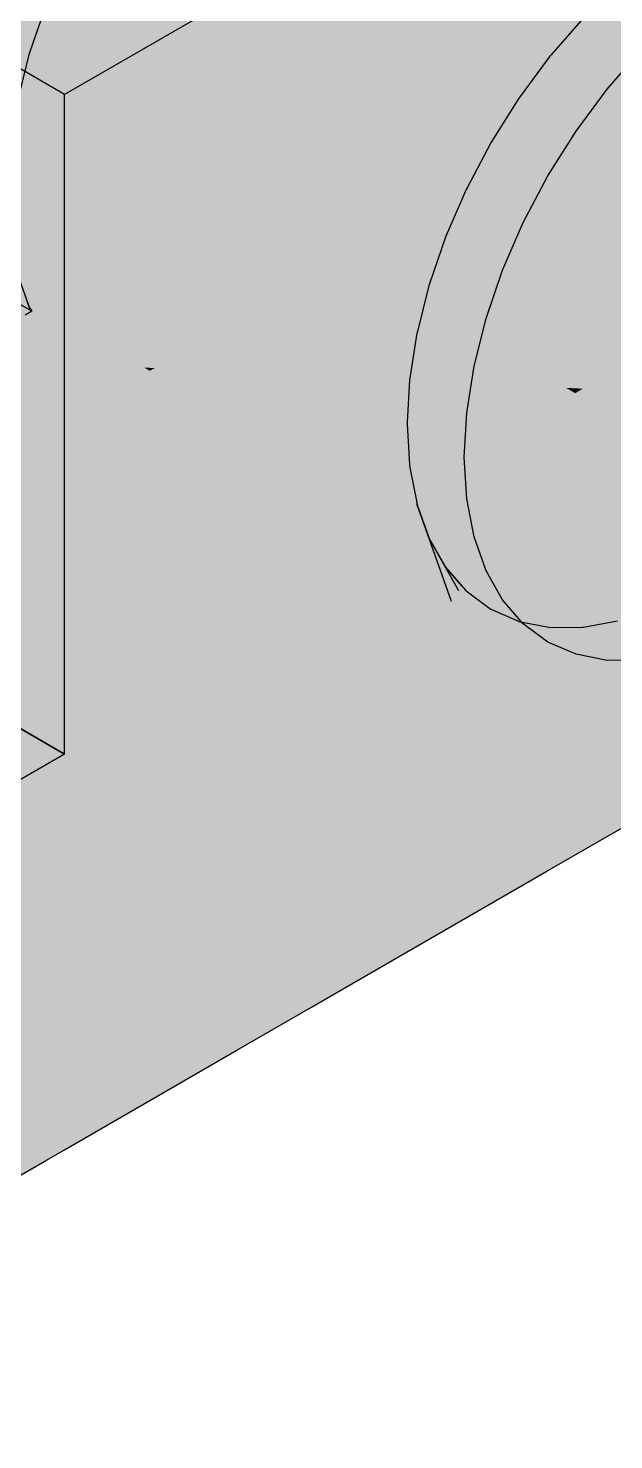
# Model space of a CAD drawing. Extents: x 0 to 297, y 0 to 210.
# Drawn here: x 217.46 to 224.72, y 138.03 to 155.5 of the extents above; entities that cross this region are included whole.
import ezdxf

# ---------------------------------------------------------------- set-up
doc = ezdxf.new("R2010")
doc.units = 0
doc.layers.add('SOMBRA', color=8, linetype='CONTINUOUS')
doc.layers.add('VISIBLE', color=7, linetype='CONTINUOUS')

msp = doc.modelspace()

# ---------------------------------------------------------------- linework, layer by layer
at = {"layer": 'SOMBRA', "color": 253}
for points in [[(227.1066, 165.7062), (224.2716, 161.887), (212.9645, 154.5031)], [(227.1066, 165.7062), (212.9645, 154.5031), (212.9645, 157.5412)], [(212.9645, 153.3763), (212.9645, 154.5031), (220.2812, 159.2811)], [(212.9645, 152.2625), (212.9645, 153.3763), (219.8276, 158.9151)], [(212.9645, 151.1223), (212.9645, 152.2625), (219.3897, 158.4906)], [(212.9645, 149.9075), (212.9645, 151.1223), (218.9749, 158.0149)], [(213.7793, 149.8467), (212.9645, 149.9075), (218.5903, 157.4962)], [(214.81, 150.4418), (213.7793, 149.8467), (218.2426, 156.9434)], [(215.5546, 150.8717), (214.81, 150.4418), (217.9377, 156.3658)], [(216.1116, 151.1933), (215.5546, 150.8717), (217.6808, 155.7735)], [(216.5477, 151.4818), (216.1116, 151.1933), (217.4762, 155.1764)], [(224.6317, 154.7489), (223.9246, 155.1572), (223.5538, 154.657)], [(224.2472, 154.2302), (223.5401, 154.6385), (223.2048, 154.1054)], [(223.5401, 154.6385), (224.2472, 154.2302), (223.5538, 154.657)], [(224.6317, 154.7489), (223.5538, 154.657), (224.2472, 154.2302)], [(224.2472, 154.2302), (223.2048, 154.1054), (223.8995, 153.6774)], [(223.8995, 153.6774), (223.1924, 154.0856), (222.8984, 153.5287)], [(223.1924, 154.0856), (223.8995, 153.6774), (223.2048, 154.1054)], [(223.8995, 153.6774), (222.8984, 153.5287), (223.5946, 153.0998)], [(223.5946, 153.0998), (222.8875, 153.5081), (222.6397, 152.9369)], [(222.8875, 153.5081), (223.5946, 153.0998), (222.8984, 153.5287)], [(223.5946, 153.0998), (222.6397, 152.9369), (223.3376, 152.5075)], [(222.6305, 152.9157), (223.3376, 152.5075), (222.6397, 152.9369)], [(217.497, 151.9931), (217.4269, 151.9526), (217.3276, 152.4717)], [(217.5064, 151.9986), (217.497, 151.9931), (217.4762, 152.0518)]]:
    msp.add_solid(points, dxfattribs=at)
at = {"layer": 'SOMBRA', "color": 254}
for points in [[(233.4706, 163.665), (217.1527, 159.9593), (217.9142, 154.6835)], [(217.1527, 159.9593), (212.9645, 157.5412), (217.9142, 154.6835)], [(225.0465, 155.2246), (224.3394, 155.6328), (223.9394, 155.1742)], [(224.3394, 155.6328), (225.0465, 155.2246), (224.355, 155.648)], [(225.4844, 155.6491), (224.355, 155.648), (225.0465, 155.2246)], [(223.9246, 155.1572), (224.6317, 154.7489), (223.9394, 155.1742)], [(225.0465, 155.2246), (223.9394, 155.1742), (224.6317, 154.7489)], [(215.6451, 153.0732), (215.635, 153.0682), (217.497, 151.9931)], [(215.635, 153.0682), (217.4269, 151.9526), (217.497, 151.9931)], [(215.6451, 153.0732), (217.497, 151.9931), (217.5064, 151.9986)], [(213.1182, 149.2875), (217.2257, 146.121), (217.9142, 146.5185)]]:
    msp.add_solid(points, dxfattribs=at)
at = {"layer": 'SOMBRA', "color": 252}
for points in [[(233.4706, 163.665), (217.9142, 151.6453), (231.0353, 160.2138)], [(233.4706, 163.665), (217.9142, 154.6835), (217.9142, 151.6453)], [(217.9142, 154.6835), (212.9645, 157.5412), (212.9645, 154.5031)], [(215.6129, 156.2522), (217.5347, 155.347), (215.6956, 156.4759)], [(217.6808, 155.7735), (215.6956, 156.4759), (217.5347, 155.347)], [(217.9142, 151.6453), (217.9142, 150.5186), (225.2309, 156.4234)], [(217.4762, 155.1764), (215.6129, 156.2522), (215.5147, 155.8891)], [(215.6129, 156.2522), (217.4762, 155.1764), (217.5347, 155.347)], [(217.9142, 150.5186), (217.9142, 149.4048), (224.7773, 156.0573)], [(217.4762, 155.1764), (215.5147, 155.8891), (217.3701, 154.7539)], [(217.384, 155.2041), (215.8553, 155.9443), (218.3641, 155.8494)], [(217.384, 155.2041), (218.3641, 155.8494), (220.3308, 155.7749)], [(217.384, 155.2041), (220.3308, 155.7749), (221.0774, 155.3439)], [(221.5142, 155.3604), (220.3308, 155.7749), (222.1936, 155.7044)], [(221.5142, 155.3604), (221.0774, 155.3439), (220.3308, 155.7749)], [(221.5142, 155.3604), (222.1936, 155.7044), (224.8022, 155.6057)], [(217.9142, 149.4048), (217.9142, 148.2645), (224.3394, 155.6328)], [(221.5142, 155.3604), (224.8022, 155.6057), (224.9987, 155.4923)], [(220.4827, 154.8381), (217.384, 155.2041), (221.0774, 155.3439)], [(220.4827, 154.8381), (221.0774, 155.3439), (221.2662, 155.2349)], [(221.2662, 155.2349), (221.0774, 155.3439), (221.5142, 155.3604)], [(221.7094, 154.979), (221.2662, 155.2349), (221.5142, 155.3604)], [(221.7094, 154.979), (221.5142, 155.3604), (224.9987, 155.4923)], [(221.7094, 154.979), (224.9987, 155.4923), (225.1944, 155.3792)], [(222.2762, 154.6518), (221.7094, 154.979), (225.1944, 155.3792)], [(222.2762, 154.6518), (225.1944, 155.3792), (225.3956, 155.2631)], [(220.4827, 154.8381), (217.1719, 155.0645), (217.384, 155.2041)], [(220.4827, 154.8381), (221.2662, 155.2349), (221.7094, 154.979)], [(222.8089, 154.3442), (222.2762, 154.6518), (225.3956, 155.2631)], [(222.8089, 154.3442), (225.3956, 155.2631), (225.6072, 155.1409)], [(225.0465, 155.2246), (224.6317, 154.7489), (226.3995, 152.234)], [(217.1719, 155.0645), (218.0483, 154.5586), (216.0559, 154.3298)], [(220.4827, 154.8381), (218.0483, 154.5586), (217.1719, 155.0645)], [(217.9142, 148.2645), (217.9142, 147.0497), (223.9246, 155.1572)], [(223.3114, 154.0541), (222.8089, 154.3442), (225.6072, 155.1409)], [(223.3114, 154.0541), (225.6072, 155.1409), (225.8161, 155.0203)], [(223.3299, 154.0434), (223.3114, 154.0541), (225.8161, 155.0203)], [(223.3299, 154.0434), (225.8161, 155.0203), (225.8346, 155.0096)], [(223.8576, 153.7387), (223.3299, 154.0434), (225.8346, 155.0096)], [(223.8576, 153.7387), (225.8346, 155.0096), (226.0837, 154.8658)], [(218.9277, 154.0508), (218.0483, 154.5586), (220.4827, 154.8381)], [(218.9992, 154.0095), (218.9277, 154.0508), (220.4827, 154.8381)], [(218.9992, 154.0095), (220.4827, 154.8381), (221.7094, 154.979)], [(218.9992, 154.0095), (221.7094, 154.979), (222.2762, 154.6518)], [(225.1553, 152.9895), (223.8576, 153.7387), (226.0837, 154.8658)], [(217.9142, 154.6835), (212.9645, 154.5031), (217.9142, 151.6453)], [(217.9142, 147.0497), (217.9142, 145.6934), (223.5401, 154.6385)], [(219.8692, 153.5072), (218.9992, 154.0095), (222.2762, 154.6518)], [(219.8692, 153.5072), (222.2762, 154.6518), (222.8089, 154.3442)], [(224.6317, 154.7489), (224.2472, 154.2302), (226.3995, 152.234)], [(212.9645, 154.5031), (212.9645, 153.3763), (217.9142, 150.5186)], [(212.9645, 154.5031), (217.9142, 150.5186), (217.9142, 151.6453)], [(216.0559, 154.3298), (218.0483, 154.5586), (218.9277, 154.0508)], [(216.0559, 154.3298), (218.9277, 154.0508), (218.7495, 153.9606)], [(216.0559, 154.3298), (218.7495, 153.9606), (216.941, 153.6062)], [(220.6802, 153.039), (219.8692, 153.5072), (222.8089, 154.3442)], [(220.6802, 153.039), (222.8089, 154.3442), (223.3114, 154.0541)], [(224.2472, 154.2302), (223.8995, 153.6774), (226.3995, 152.234)], [(218.7495, 153.9606), (217.4589, 153.3071), (216.941, 153.6062)], [(218.7495, 153.9606), (218.0229, 152.9815), (217.4589, 153.3071)], [(217.9142, 145.6934), (217.9142, 144.0886), (223.1924, 154.0856)], [(218.7495, 153.9606), (219.8692, 153.5072), (218.0229, 152.9815)], [(218.9277, 154.0508), (218.9992, 154.0095), (218.7495, 153.9606)], [(218.7495, 153.9606), (218.9992, 154.0095), (219.8692, 153.5072)], [(220.6987, 153.0283), (220.6802, 153.039), (223.3114, 154.0541)], [(220.6987, 153.0283), (223.3114, 154.0541), (223.3299, 154.0434)], [(221.5191, 152.5547), (220.6987, 153.0283), (223.3299, 154.0434)], [(221.5191, 152.5547), (223.3299, 154.0434), (223.8576, 153.7387)], [(224.0809, 152.4455), (221.5191, 152.5547), (223.8576, 153.7387)], [(223.8995, 153.6774), (223.5946, 153.0998), (226.3995, 152.234)], [(224.0809, 152.4455), (223.8576, 153.7387), (225.1553, 152.9895)], [(217.9142, 144.0886), (217.9142, 142.0424), (222.8875, 153.5081)], [(219.8692, 153.5072), (219.0275, 152.4015), (218.0229, 152.9815)], [(219.8692, 153.5072), (220.6802, 153.039), (219.0275, 152.4015)], [(212.9645, 153.3763), (212.9645, 152.2625), (217.9142, 149.4048)], [(212.9645, 153.3763), (217.9142, 149.4048), (217.9142, 150.5186)], [(217.4589, 153.3071), (218.0229, 152.9815), (216.6617, 152.594)], [(217.4762, 152.0518), (215.6129, 153.1276), (215.6451, 153.0732)], [(215.6129, 153.1276), (217.4762, 152.0518), (217.4338, 152.1718)], [(217.4762, 152.0518), (215.6451, 153.0732), (217.5064, 151.9986)], [(223.5946, 153.0998), (223.3376, 152.5075), (226.3995, 152.234)], [(218.0229, 152.9815), (217.8092, 151.9315), (216.6617, 152.594)], [(218.0229, 152.9815), (219.0275, 152.4015), (217.8092, 151.9315)], [(217.9142, 142.0424), (219.559, 143.9505), (222.6305, 152.9157)], [(220.6802, 153.039), (219.046, 152.3908), (219.0275, 152.4015)], [(220.6802, 153.039), (220.6987, 153.0283), (219.046, 152.3908)], [(220.6987, 153.0283), (220.0503, 151.811), (219.046, 152.3908)], [(220.6987, 153.0283), (221.5191, 152.5547), (220.0503, 151.811)], [(223.3376, 152.5075), (222.6305, 152.9157), (222.4333, 152.34)], [(224.3326, 151.0407), (222.8168, 151.8055), (225.1553, 152.9895)], [(224.3326, 151.0407), (225.1553, 152.9895), (226.4317, 152.2526)], [(216.6617, 152.594), (217.8092, 151.9315), (216.8126, 151.547)], [(221.5191, 152.5547), (220.6455, 151.4674), (220.0503, 151.811)], [(221.5191, 152.5547), (222.4918, 151.9931), (220.6455, 151.4674)], [(224.0809, 152.4455), (222.4918, 151.9931), (221.5191, 152.5547)], [(219.0275, 152.4015), (217.8277, 151.9208), (217.8092, 151.9315)], [(219.0275, 152.4015), (219.046, 152.3908), (217.8277, 151.9208)], [(219.046, 152.3908), (218.8994, 151.3021), (217.8277, 151.9208)], [(219.046, 152.3908), (219.0325, 151.2957), (218.8994, 151.3021)], [(219.046, 152.3908), (220.0503, 151.811), (219.0325, 151.2957)], [(223.3376, 152.5075), (222.4333, 152.34), (223.1331, 151.9105)], [(224.0809, 152.4455), (222.8168, 151.8055), (222.4918, 151.9931)], [(223.3376, 152.5075), (223.1331, 151.9105), (226.3995, 152.234)], [(212.9645, 152.2625), (212.9645, 151.1223), (217.9142, 148.2645)], [(212.9645, 152.2625), (217.9142, 148.2645), (217.9142, 149.4048)], [(219.559, 143.9505), (220.7454, 145.6317), (222.426, 152.3187)], [(223.1331, 151.9105), (222.426, 152.3187), (222.2826, 151.7483)], [(222.426, 152.3187), (223.1331, 151.9105), (222.4333, 152.34)], [(222.864, 150.1928), (222.8942, 149.6774), (226.3995, 152.234)], [(222.8942, 150.7431), (222.864, 150.1928), (226.3995, 152.234)], [(222.8942, 149.6774), (222.9844, 149.2057), (226.3995, 152.234)], [(222.9844, 151.319), (222.8942, 150.7431), (226.3995, 152.234)], [(222.9844, 149.2057), (223.1331, 148.7859), (226.3995, 152.234)], [(223.1331, 151.9105), (222.9844, 151.319), (226.3995, 152.234)], [(223.1331, 148.7859), (223.3376, 148.425), (226.3995, 152.234)], [(223.3376, 148.425), (223.5946, 148.1293), (226.3995, 152.234)], [(223.5946, 148.1293), (223.8995, 147.9039), (226.3995, 152.234)], [(223.8995, 147.9039), (224.2472, 147.7525), (226.3995, 152.234)], [(224.2472, 147.7525), (224.6317, 147.6779), (226.3995, 152.234)], [(224.3326, 151.0407), (226.4317, 152.2526), (228.9125, 150.8203)], [(224.6317, 147.6779), (225.0465, 147.6811), (226.3995, 152.234)], [(217.8092, 151.9315), (216.8312, 151.5363), (216.8126, 151.547)], [(217.8092, 151.9315), (217.8277, 151.9208), (216.8312, 151.5363)], [(217.8277, 151.9208), (217.0858, 151.3893), (216.8312, 151.5363)], [(217.8277, 151.9208), (218.8994, 151.3021), (217.0858, 151.3893)], [(222.4918, 151.9931), (221.1165, 151.1954), (220.6455, 151.4674)], [(222.4918, 151.9931), (221.5689, 151.1736), (221.1165, 151.1954)], [(222.4918, 151.9931), (222.8168, 151.8055), (221.5689, 151.1736)], [(223.1331, 151.9105), (222.2826, 151.7483), (222.9844, 151.319)], [(220.0503, 151.811), (219.8964, 151.2541), (219.0325, 151.2957)], [(220.0503, 151.811), (220.6455, 151.4674), (219.8964, 151.2541)], [(220.7454, 145.6317), (221.4869, 146.6826), (222.2773, 151.7272)], [(222.8168, 151.8055), (224.1241, 151.0507), (221.5689, 151.1736)], [(222.9844, 151.319), (222.2773, 151.7272), (222.1903, 151.1719)], [(222.2773, 151.7272), (222.9844, 151.319), (222.2826, 151.7483)], [(224.3326, 151.0407), (224.1241, 151.0507), (222.8168, 151.8055)], [(217.735, 150.6387), (215.9539, 151.1979), (216.5206, 151.4165)], [(217.735, 150.6387), (216.5206, 151.4165), (217.0858, 151.3893)], [(218.0818, 150.8143), (217.0858, 151.3893), (218.8994, 151.3021)], [(217.735, 150.6387), (217.0858, 151.3893), (218.0818, 150.8143)], [(220.6455, 151.4674), (221.1165, 151.1954), (219.8964, 151.2541)], [(222.9844, 151.319), (222.1903, 151.1719), (222.8942, 150.7431)], [(217.735, 150.6387), (217.1908, 150.4838), (215.9539, 151.1979)], [(218.0818, 150.8143), (218.8994, 151.3021), (218.9675, 151.2627)], [(218.1709, 150.7628), (218.0818, 150.8143), (218.9675, 151.2627)], [(218.1709, 150.7628), (218.9675, 151.2627), (219.2843, 151.0798)], [(218.9675, 151.2627), (218.8994, 151.3021), (219.0325, 151.2957)], [(219.2843, 151.0798), (218.9675, 151.2627), (219.0325, 151.2957)], [(219.2843, 151.0798), (219.0325, 151.2957), (219.8964, 151.2541)], [(220.2652, 150.5135), (219.2843, 151.0798), (219.8964, 151.2541)], [(220.2652, 150.5135), (219.8964, 151.2541), (221.1165, 151.1954)], [(220.2652, 150.5135), (221.1165, 151.1954), (221.348, 151.0618)], [(221.348, 151.0618), (221.1165, 151.1954), (221.5689, 151.1736)], [(221.348, 151.0618), (221.5689, 151.1736), (224.1241, 151.0507)], [(221.4869, 146.6826), (221.9799, 147.3812), (222.1871, 151.1514)], [(222.8942, 150.7431), (222.1871, 151.1514), (222.1579, 150.6207)], [(222.1871, 151.1514), (222.8942, 150.7431), (222.1903, 151.1719)], [(212.9645, 151.1223), (212.9645, 149.9075), (217.9142, 147.0497)], [(212.9645, 151.1223), (217.9142, 147.0497), (217.9142, 148.2645)], [(219.3795, 150.0651), (218.1709, 150.7628), (219.2843, 151.0798)], [(219.3795, 150.0651), (219.2843, 151.0798), (220.2652, 150.5135)], [(220.2652, 150.5135), (221.348, 151.0618), (222.8585, 150.1896)], [(221.348, 151.0618), (224.1241, 151.0507), (224.237, 150.9855)], [(221.348, 151.0618), (224.237, 150.9855), (222.8585, 150.1896)], [(222.8585, 150.1896), (224.237, 150.9855), (229.1867, 148.1278)], [(224.1241, 151.0507), (224.3326, 151.0407), (224.237, 150.9855)], [(224.237, 150.9855), (224.3326, 151.0407), (228.9125, 150.8203)], [(224.237, 150.9855), (228.9125, 150.8203), (231.3814, 149.3949)], [(224.237, 150.9855), (231.3814, 149.3949), (229.1867, 148.1278)], [(217.735, 150.6387), (218.0818, 150.8143), (218.1709, 150.7628)], [(217.735, 150.6387), (217.3021, 150.4195), (217.1908, 150.4838)], [(218.7819, 149.7625), (217.3021, 150.4195), (217.735, 150.6387)], [(218.7819, 149.7625), (217.735, 150.6387), (218.1709, 150.7628)], [(218.7819, 149.7625), (218.1709, 150.7628), (219.3795, 150.0651)], [(222.1569, 150.601), (222.864, 150.1928), (222.1579, 150.6207)], [(222.8942, 150.7431), (222.1579, 150.6207), (222.864, 150.1928)], [(219.3795, 150.0651), (220.2652, 150.5135), (221.8423, 149.6029)], [(220.2652, 150.5135), (222.8585, 150.1896), (221.8423, 149.6029)], [(221.9799, 147.3812), (222.3177, 147.8599), (222.1569, 150.601)], [(222.864, 150.1928), (222.1569, 150.601), (222.186, 150.104)], [(217.5103, 149.5133), (216.5767, 150.0523), (217.3021, 150.4195)], [(218.7819, 149.7625), (218.5267, 149.7125), (217.3021, 150.4195)], [(217.5103, 149.5133), (217.3021, 150.4195), (218.5267, 149.7125)], [(221.8423, 149.6029), (222.8585, 150.1896), (227.8083, 147.3319)], [(222.864, 150.1928), (222.186, 150.104), (222.8942, 149.6774)], [(222.1871, 150.0856), (222.8942, 149.6774), (222.186, 150.104)], [(222.8585, 150.1896), (229.1867, 148.1278), (227.8083, 147.3319)], [(216.5226, 149.3197), (216.5767, 150.0523), (217.5103, 149.5133)], [(218.5998, 149.6703), (219.3795, 150.0651), (221.0111, 149.123)], [(219.3795, 150.0651), (221.8423, 149.6029), (221.0111, 149.123)], [(222.3177, 147.8599), (222.5499, 148.189), (222.1871, 150.0856)], [(222.8942, 149.6774), (222.1871, 150.0856), (222.2741, 149.6308)], [(212.9645, 149.9075), (212.9645, 149.3763), (217.9142, 146.5185)], [(212.9645, 149.9075), (217.9142, 146.5185), (217.9142, 147.0497)], [(218.7819, 149.7625), (218.5998, 149.6703), (218.5267, 149.7125)], [(217.8744, 149.303), (217.5103, 149.5133), (218.5267, 149.7125)], [(217.8744, 149.303), (218.5267, 149.7125), (218.5998, 149.6703)], [(217.8744, 149.303), (218.5998, 149.6703), (220.2794, 148.7006)], [(218.5998, 149.6703), (221.0111, 149.123), (220.2794, 148.7006)], [(221.0111, 149.123), (221.8423, 149.6029), (226.7921, 146.7452)], [(221.8423, 149.6029), (227.8083, 147.3319), (226.7921, 146.7452)], [(222.8942, 149.6774), (222.2741, 149.6308), (222.9844, 149.2057)], [(222.2773, 149.614), (222.9844, 149.2057), (222.2741, 149.6308)], [(222.5499, 148.189), (222.7044, 148.4078), (222.2773, 149.614)], [(222.9844, 149.2057), (222.2773, 149.614), (222.4207, 149.2091)], [(217.1696, 148.9462), (216.5226, 149.3197), (217.5103, 149.5133)], [(217.1696, 148.9462), (217.5103, 149.5133), (217.8744, 149.303)], [(224.3394, 148.0894), (229.1867, 148.1278), (231.3814, 149.3949)], [(217.1696, 148.9462), (217.8744, 149.303), (219.5987, 148.3076)], [(217.8744, 149.303), (220.2794, 148.7006), (219.5987, 148.3076)], [(220.2794, 148.7006), (221.0111, 149.123), (225.9609, 146.2653)], [(221.0111, 149.123), (226.7921, 146.7452), (225.9609, 146.2653)], [(222.426, 149.1941), (223.1331, 148.7859), (222.4207, 149.2091)], [(222.9844, 149.2057), (222.4207, 149.2091), (223.1331, 148.7859)], [(222.7044, 148.4078), (222.7971, 148.5393), (222.426, 149.1941)], [(223.1331, 148.7859), (222.426, 149.1941), (222.6232, 148.8461)], [(216.4595, 148.5866), (217.1696, 148.9462), (218.9372, 147.9257)], [(217.1696, 148.9462), (219.5987, 148.3076), (218.9372, 147.9257)], [(219.5987, 148.3076), (220.2794, 148.7006), (225.2291, 145.8428)], [(220.2794, 148.7006), (225.9609, 146.2653), (225.2291, 145.8428)], [(222.6305, 148.8333), (223.3376, 148.425), (222.6232, 148.8461)], [(223.1331, 148.7859), (222.6232, 148.8461), (223.3376, 148.425)], [(222.7971, 148.5393), (222.8369, 148.5957), (222.6305, 148.8333)], [(223.3376, 148.425), (222.6305, 148.8333), (222.8783, 148.5481)], [(215.7212, 148.2128), (216.4595, 148.5866), (218.2708, 147.5409)], [(216.4595, 148.5866), (218.9372, 147.9257), (218.2708, 147.5409)], [(222.7971, 148.5393), (222.7044, 148.4078), (223.8869, 145.0679)], [(222.8369, 148.5957), (222.7971, 148.5393), (224.5484, 145.4498)], [(222.7971, 148.5393), (223.8869, 145.0679), (224.5484, 145.4498)], [(222.8369, 148.5957), (224.5484, 145.4498), (225.2291, 145.8428)], [(222.8875, 148.5376), (223.5946, 148.1293), (222.8783, 148.5481)], [(223.3376, 148.425), (222.8783, 148.5481), (223.5946, 148.1293)], [(222.8875, 148.5376), (225.2291, 145.8428), (225.9609, 146.2653)], [(223.5946, 148.1293), (222.8875, 148.5376), (223.1815, 148.3202)], [(222.7044, 148.4078), (222.5499, 148.189), (223.2205, 144.6832)], [(222.7044, 148.4078), (223.2205, 144.6832), (223.8869, 145.0679)], [(214.9311, 147.8127), (215.7212, 148.2128), (217.5779, 147.1408)], [(215.7212, 148.2128), (218.2708, 147.5409), (217.5779, 147.1408)], [(218.9372, 147.9257), (219.5987, 148.3076), (224.5484, 145.4498)], [(219.5987, 148.3076), (225.2291, 145.8428), (224.5484, 145.4498)], [(222.5499, 148.189), (222.3177, 147.8599), (222.5276, 144.2831)], [(222.5499, 148.189), (222.5276, 144.2831), (223.2205, 144.6832)], [(223.1924, 148.3121), (223.8995, 147.9039), (223.1815, 148.3202)], [(223.5946, 148.1293), (223.1815, 148.3202), (223.8995, 147.9039)], [(223.1924, 148.3121), (225.9609, 146.2653), (226.7921, 146.7452)], [(223.8995, 147.9039), (223.1924, 148.3121), (223.5277, 148.1662)], [(223.5401, 148.1608), (224.2472, 147.7525), (223.5277, 148.1662)], [(223.8995, 147.9039), (223.5277, 148.1662), (224.2472, 147.7525)], [(223.5401, 148.1608), (226.7921, 146.7452), (227.8083, 147.3319)], [(224.2472, 147.7525), (223.5401, 148.1608), (223.9109, 148.0888)], [(223.9246, 148.0861), (224.6317, 147.6779), (223.9109, 148.0888)], [(224.2472, 147.7525), (223.9109, 148.0888), (224.6317, 147.6779)], [(223.9246, 148.0861), (227.8083, 147.3319), (229.1867, 148.1278)], [(224.6317, 147.6779), (223.9246, 148.0861), (224.3246, 148.0893)], [(224.3394, 148.0894), (225.0465, 147.6811), (224.3246, 148.0893)], [(224.6317, 147.6779), (224.3246, 148.0893), (225.0465, 147.6811)], [(225.0465, 147.6811), (224.3394, 148.0894), (224.7617, 148.1677)], [(218.2708, 147.5409), (218.9372, 147.9257), (223.8869, 145.0679)], [(218.9372, 147.9257), (224.5484, 145.4498), (223.8869, 145.0679)], [(222.3177, 147.8599), (221.7861, 143.855), (222.5276, 144.2831)], [(222.3177, 147.8599), (221.9799, 147.3812), (221.7861, 143.855)], [(214.9311, 147.8127), (217.5779, 147.1408), (216.8363, 146.7127)], [(217.5779, 147.1408), (218.2708, 147.5409), (223.2205, 144.6832)], [(218.2708, 147.5409), (223.8869, 145.0679), (223.2205, 144.6832)], [(221.9799, 147.3812), (220.9701, 143.3839), (221.7861, 143.855)], [(221.9799, 147.3812), (221.4869, 146.6826), (220.9701, 143.3839)], [(216.8363, 146.7127), (217.5779, 147.1408), (222.5276, 144.2831)], [(217.5779, 147.1408), (223.2205, 144.6832), (222.5276, 144.2831)], [(216.0203, 146.2416), (216.8363, 146.7127), (221.7861, 143.855)], [(216.8363, 146.7127), (222.5276, 144.2831), (221.7861, 143.855)], [(221.4869, 146.6826), (220.0465, 142.8506), (220.9701, 143.3839)], [(221.4869, 146.6826), (220.7454, 145.6317), (220.0465, 142.8506)], [(217.9142, 146.5185), (211.2272, 138.0297), (214.6709, 140.5366)], [(217.9142, 146.5185), (217.2257, 146.121), (211.2272, 138.0297)], [(217.9142, 146.5185), (214.6709, 140.5366), (217.9142, 145.6934)], [(215.0967, 145.7083), (216.0203, 146.2416), (220.9701, 143.3839)], [(216.0203, 146.2416), (221.7861, 143.855), (220.9701, 143.3839)], [(208.8073, 144.7121), (210.5447, 145.5918), (217.6695, 141.4783)], [(210.5447, 145.5918), (210.8054, 145.7238), (217.9142, 141.6196)], [(210.5447, 145.5918), (217.9142, 141.6196), (217.6695, 141.4783)], [(214.0194, 145.0863), (215.0967, 145.7083), (220.0465, 142.8506)], [(214.6709, 140.5366), (217.9142, 144.0886), (217.9142, 145.6934)], [(215.0967, 145.7083), (220.9701, 143.3839), (220.0465, 142.8506)], [(220.7454, 145.6317), (218.9691, 142.2286), (220.0465, 142.8506)], [(220.7454, 145.6317), (219.559, 143.9505), (218.9691, 142.2286)], [(217.9142, 141.6196), (212.9645, 144.4773), (214.0194, 145.0863)], [(214.0194, 145.0863), (220.0465, 142.8506), (218.9691, 142.2286)], [(217.9142, 141.6196), (214.0194, 145.0863), (218.9691, 142.2286)], [(208.8073, 144.7121), (217.6695, 141.4783), (216.039, 140.5369)], [(214.6709, 140.5366), (216.8928, 142.154), (217.9142, 144.0886)], [(216.8928, 142.154), (217.9142, 142.8976), (217.9142, 144.0886)], [(219.559, 143.9505), (217.9142, 141.6196), (218.9691, 142.2286)], [(217.9142, 142.0424), (217.9142, 141.6196), (219.559, 143.9505)], [(217.9142, 142.8976), (216.039, 140.5369), (217.6695, 141.4783)], [(217.9142, 142.8976), (216.8928, 142.154), (216.039, 140.5369)], [(217.9142, 142.8976), (217.6695, 141.4783), (217.9142, 142.0424)], [(217.6695, 141.4783), (217.9142, 141.6196), (217.9142, 142.0424)]]:
    msp.add_solid(points, dxfattribs=at)
at = {"layer": 'VISIBLE'}
for p, q in [((233.4706, 163.665), (217.9142, 154.6835)), ((217.9142, 154.6835), (212.9645, 157.5412)), ((217.5347, 155.347), (217.6808, 155.7735)), ((224.3394, 155.6328), (223.9394, 155.1742)), ((217.4762, 155.1764), (217.5347, 155.347)), ((217.3701, 154.7539), (217.4762, 155.1764)), ((223.9394, 155.1742), (223.9246, 155.1572)), ((224.6317, 154.7489), (225.0465, 155.2246)), ((223.9246, 155.1572), (223.5538, 154.657)), ((217.9142, 151.6453), (217.9142, 154.6835)), ((223.5401, 154.6385), (223.2048, 154.1054)), ((223.5538, 154.657), (223.5401, 154.6385)), ((224.2472, 154.2302), (224.6317, 154.7489)), ((223.8995, 153.6774), (224.2472, 154.2302)), ((223.1924, 154.0856), (222.8984, 153.5287)), ((223.2048, 154.1054), (223.1924, 154.0856)), ((223.5946, 153.0998), (223.8995, 153.6774)), ((222.8875, 153.5081), (222.6397, 152.9369)), ((222.8984, 153.5287), (222.8875, 153.5081)), ((217.5064, 151.9986), (215.6451, 153.0732)), ((223.3376, 152.5075), (223.5946, 153.0998)), ((222.6305, 152.9157), (222.4333, 152.34)), ((222.6397, 152.9369), (222.6305, 152.9157)), ((217.3276, 152.4717), (217.497, 151.9931)), ((223.1331, 151.9105), (223.3376, 152.5075)), ((222.426, 152.3187), (222.2826, 151.7483)), ((222.4333, 152.34), (222.426, 152.3187)), ((217.4762, 152.0518), (217.4338, 152.1718)), ((217.4762, 152.0518), (217.5064, 151.9986)), ((217.497, 151.9931), (217.4269, 151.9526)), ((217.5064, 151.9986), (217.497, 151.9931)), ((222.9844, 151.319), (223.1331, 151.9105)), ((222.2773, 151.7272), (222.1903, 151.1719)), ((222.2826, 151.7483), (222.2773, 151.7272)), ((217.9142, 150.5186), (217.9142, 151.6453)), ((222.8942, 150.7431), (222.9844, 151.319)), ((222.1871, 151.1514), (222.1579, 150.6207)), ((222.1903, 151.1719), (222.1871, 151.1514)), ((222.1579, 150.6207), (222.1569, 150.601)), ((222.864, 150.1928), (222.8942, 150.7431)), ((217.9142, 149.4048), (217.9142, 150.5186)), ((222.1569, 150.601), (222.186, 150.104)), ((222.186, 150.104), (222.1871, 150.0856)), ((222.8942, 149.6774), (222.864, 150.1928)), ((222.1871, 150.0856), (222.2741, 149.6308)), ((222.2741, 149.6308), (222.2773, 149.614)), ((222.7044, 148.4078), (222.2773, 149.614)), ((222.2773, 149.614), (222.4207, 149.2091)), ((222.9844, 149.2057), (222.8942, 149.6774)), ((217.9142, 148.2645), (217.9142, 149.4048)), ((212.9645, 149.3763), (217.9142, 146.5185)), ((217.9142, 146.5185), (213.1182, 149.2875)), ((222.4207, 149.2091), (222.426, 149.1941)), ((222.7971, 148.5393), (222.426, 149.1941)), ((222.426, 149.1941), (222.6232, 148.8461)), ((223.1331, 148.7859), (222.9844, 149.2057)), ((222.6232, 148.8461), (222.6305, 148.8333)), ((222.8369, 148.5957), (222.6305, 148.8333)), ((222.6305, 148.8333), (222.8783, 148.5481)), ((223.3376, 148.425), (223.1331, 148.7859)), ((222.8783, 148.5481), (222.8875, 148.5376)), ((222.8875, 148.5376), (223.1815, 148.3202)), ((223.5946, 148.1293), (223.3376, 148.425)), ((217.9142, 147.0497), (217.9142, 148.2645)), ((223.1815, 148.3202), (223.1924, 148.3121)), ((223.1924, 148.3121), (223.5277, 148.1662)), ((223.5277, 148.1662), (223.5401, 148.1608)), ((223.5401, 148.1608), (223.9109, 148.0888)), ((223.8995, 147.9039), (223.5946, 148.1293)), ((223.9109, 148.0888), (223.9246, 148.0861)), ((223.9246, 148.0861), (224.3246, 148.0893)), ((224.3246, 148.0893), (224.3394, 148.0894)), ((224.3394, 148.0894), (224.7617, 148.1677)), ((224.2472, 147.7525), (223.8995, 147.9039)), ((224.6317, 147.6779), (224.2472, 147.7525)), ((225.0465, 147.6811), (224.6317, 147.6779)), ((217.9142, 146.5185), (217.9142, 147.0497)), ((217.9142, 146.5185), (217.2257, 146.121)), ((224.5484, 145.4498), (225.2291, 145.8428)), ((223.8869, 145.0679), (224.5484, 145.4498)), ((223.2205, 144.6832), (223.8869, 145.0679)), ((222.5276, 144.2831), (223.2205, 144.6832)), ((221.7861, 143.855), (222.5276, 144.2831)), ((220.9701, 143.3839), (221.7861, 143.855)), ((220.0465, 142.8506), (220.9701, 143.3839)), ((218.9691, 142.2286), (220.0465, 142.8506)), ((217.9142, 141.6196), (218.9691, 142.2286)), ((217.6695, 141.4783), (217.9142, 141.6196)), ((216.039, 140.5369), (217.6695, 141.4783))]:
    msp.add_line(p, q, dxfattribs=at)

doc.saveas('drawing.dxf')
